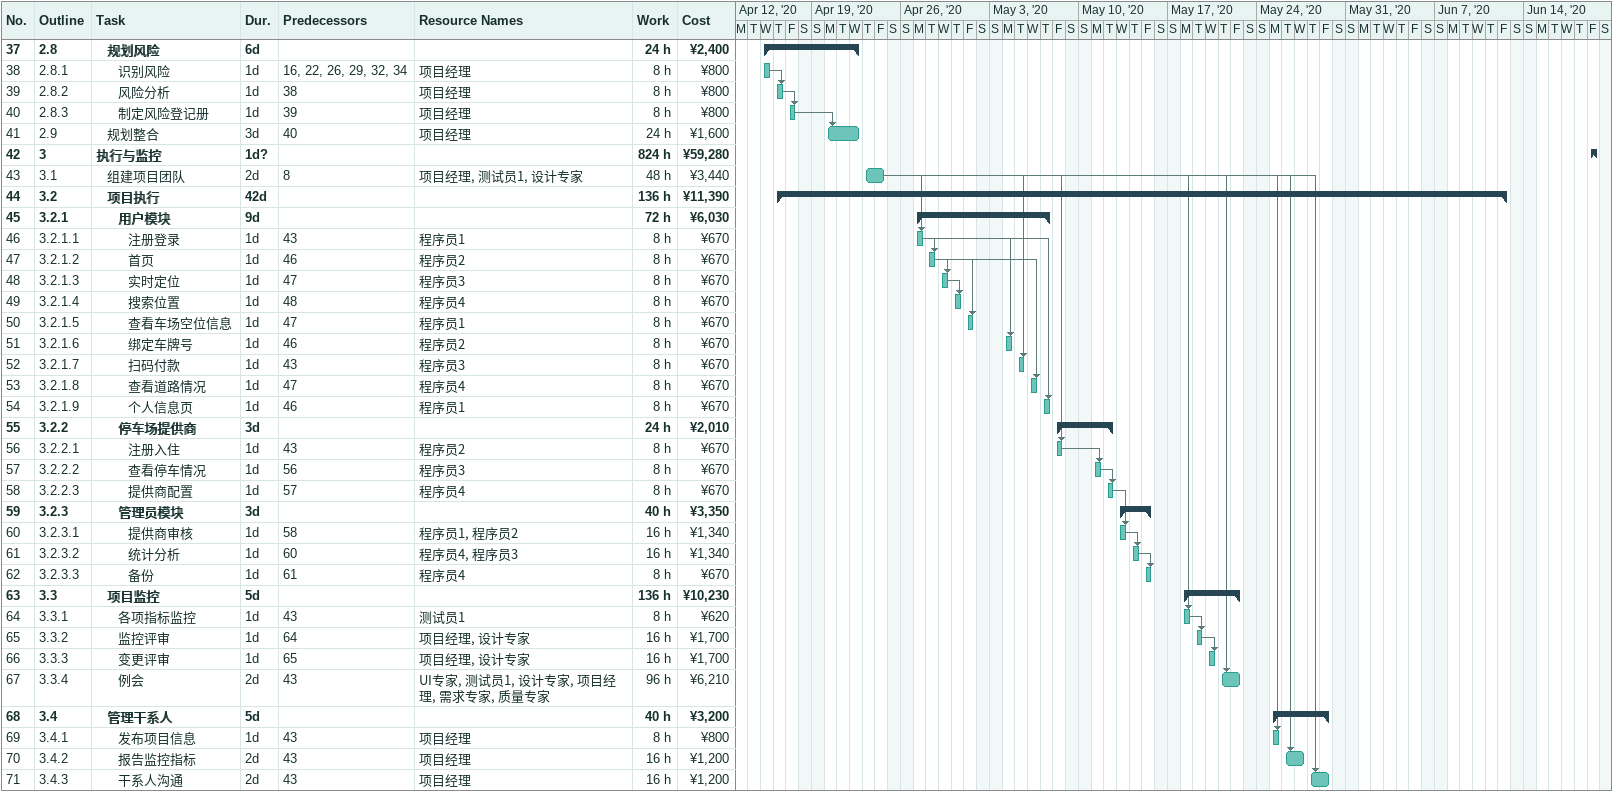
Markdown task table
| ID | WBS | Task | Duration | Start | Finish | Predecessors | Resources | Work (h) | Cost (¥) |
|---|---|---|---|---|---|---|---|---|---|
| 37 | 2.8 | **规划风险** | 6d | 2020-04-15 | 2020-04-22 |  |  | 24 | 2400 |
| 38 | 2.8.1 | 识别风险 | 1d | 2020-04-15 | 2020-04-15 | 16, 22, 26, 29, 32, 34 | 项目经理 | 8 | 800 |
| 39 | 2.8.2 | 风险分析 | 1d | 2020-04-16 | 2020-04-16 | 38 | 项目经理 | 8 | 800 |
| 40 | 2.8.3 | 制定风险登记册 | 1d | 2020-04-17 | 2020-04-17 | 39 | 项目经理 | 8 | 800 |
| 41 | 2.9 | 规划整合 | 3d | 2020-04-20 | 2020-04-22 | 40 | 项目经理 | 24 | 1600 |
| 42 | 3 | **执行与监控** | 1d? | 2020-06-19 | 2020-06-19 |  |  | 824 | 59280 |
| 43 | 3.1 | 组建项目团队 | 2d | 2020-04-23 | 2020-04-24 | 8 | 项目经理, 测试员1, 设计专家 | 48 | 3440 |
| 44 | 3.2 | **项目执行** | 42d | 2020-04-16 | 2020-06-12 |  |  | 136 | 11390 |
| 45 | 3.2.1 | **用户模块** | 9d | 2020-04-27 | 2020-05-07 |  |  | 72 | 6030 |
| 46 | 3.2.1.1 | 注册登录 | 1d | 2020-04-27 | 2020-04-27 | 43 | 程序员1 | 8 | 670 |
| 47 | 3.2.1.2 | 首页 | 1d | 2020-04-28 | 2020-04-28 | 46 | 程序员2 | 8 | 670 |
| 48 | 3.2.1.3 | 实时定位 | 1d | 2020-04-29 | 2020-04-29 | 47 | 程序员3 | 8 | 670 |
| 49 | 3.2.1.4 | 搜索位置 | 1d | 2020-04-30 | 2020-04-30 | 48 | 程序员4 | 8 | 670 |
| 50 | 3.2.1.5 | 查看车场空位信息 | 1d | 2020-05-01 | 2020-05-01 | 47 | 程序员1 | 8 | 670 |
| 51 | 3.2.1.6 | 绑定车牌号 | 1d | 2020-05-04 | 2020-05-04 | 46 | 程序员2 | 8 | 670 |
| 52 | 3.2.1.7 | 扫码付款 | 1d | 2020-05-05 | 2020-05-05 | 43 | 程序员3 | 8 | 670 |
| 53 | 3.2.1.8 | 查看道路情况 | 1d | 2020-05-06 | 2020-05-06 | 47 | 程序员4 | 8 | 670 |
| 54 | 3.2.1.9 | 个人信息页 | 1d | 2020-05-07 | 2020-05-07 | 46 | 程序员1 | 8 | 670 |
| 55 | 3.2.2 | **停车场提供商** | 3d | 2020-05-08 | 2020-05-12 |  |  | 24 | 2010 |
| 56 | 3.2.2.1 | 注册入住 | 1d | 2020-05-08 | 2020-05-08 | 43 | 程序员2 | 8 | 670 |
| 57 | 3.2.2.2 | 查看停车情况 | 1d | 2020-05-11 | 2020-05-11 | 56 | 程序员3 | 8 | 670 |
| 58 | 3.2.2.3 | 提供商配置 | 1d | 2020-05-12 | 2020-05-12 | 57 | 程序员4 | 8 | 670 |
| 59 | 3.2.3 | **管理员模块** | 3d | 2020-05-13 | 2020-05-15 |  |  | 40 | 3350 |
| 60 | 3.2.3.1 | 提供商审核 | 1d | 2020-05-13 | 2020-05-13 | 58 | 程序员1, 程序员2 | 16 | 1340 |
| 61 | 3.2.3.2 | 统计分析 | 1d | 2020-05-14 | 2020-05-14 | 60 | 程序员4, 程序员3 | 16 | 1340 |
| 62 | 3.2.3.3 | 备份 | 1d | 2020-05-15 | 2020-05-15 | 61 | 程序员4 | 8 | 670 |
| 63 | 3.3 | **项目监控** | 5d | 2020-05-18 | 2020-05-22 |  |  | 136 | 10230 |
| 64 | 3.3.1 | 各项指标监控 | 1d | 2020-05-18 | 2020-05-18 | 43 | 测试员1 | 8 | 620 |
| 65 | 3.3.2 | 监控评审 | 1d | 2020-05-19 | 2020-05-19 | 64 | 项目经理, 设计专家 | 16 | 1700 |
| 66 | 3.3.3 | 变更评审 | 1d | 2020-05-20 | 2020-05-20 | 65 | 项目经理, 设计专家 | 16 | 1700 |
| 67 | 3.3.4 | 例会 | 2d | 2020-05-21 | 2020-05-22 | 43 | UI专家, 测试员1, 设计专家, 项目经理, 需求专家, 质量专家 | 96 | 6210 |
| 68 | 3.4 | **管理干系人** | 5d | 2020-05-25 | 2020-05-29 |  |  | 40 | 3200 |
| 69 | 3.4.1 | 发布项目信息 | 1d | 2020-05-25 | 2020-05-25 | 43 | 项目经理 | 8 | 800 |
| 70 | 3.4.2 | 报告监控指标 | 2d | 2020-05-26 | 2020-05-27 | 43 | 项目经理 | 16 | 1200 |
| 71 | 3.4.3 | 干系人沟通 | 2d | 2020-05-28 | 2020-05-29 | 43 | 项目经理 | 16 | 1200 |
